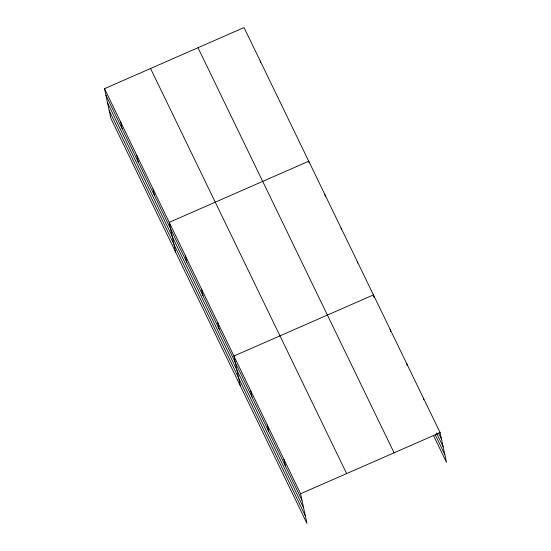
<?xml version="1.0" encoding="UTF-8"?>
<svg xmlns="http://www.w3.org/2000/svg" width="551" height="551" viewBox="0 0 551 551"><rect width="100%" height="100%" fill="white"/><g stroke="black" fill="none" stroke-linecap="round" stroke-linejoin="round"><path stroke-width="0.83" d="M104.518 88.677L300.591 493.758L306.955 523.45L110.882 118.369L104.518 88.677L244.045 27.55L440.118 432.631L446.482 462.323L433.52 435.545M300.591 493.758L440.118 432.631M438.548 433.01L441.509 439.133M436.482 433.01L443.149 446.785M435.214 434.773L444.843 454.671M198.002 47.723L394.075 452.805M150.561 68.503L346.634 473.584M105.909 95.178L301.989 500.26M107.555 102.83L303.629 507.912M109.243 110.717L305.316 515.798M423.45 398.201L423.802 399.826M406.783 363.77L407.134 365.396M390.115 329.34L390.638 331.771M373.971 297.34L373.454 294.902L233.927 356.029L240.291 385.721M357.275 261.484L357.627 263.109M341.097 228.066L341.448 229.691M324.925 194.648L325.269 196.273M309.097 162.855L308.746 161.229L169.226 222.356L175.59 252.048M260.217 60.968L260.568 62.594M283.923 459.327L285.322 465.829M267.263 424.897L268.654 431.399M250.595 390.466L251.986 396.961M217.748 322.61L219.146 329.112M201.576 289.192L202.968 295.694M185.398 255.774L186.796 262.276M153.047 188.931L154.438 195.433M136.868 155.513L138.267 162.015M120.697 122.095L122.088 128.597"/></g></svg>
